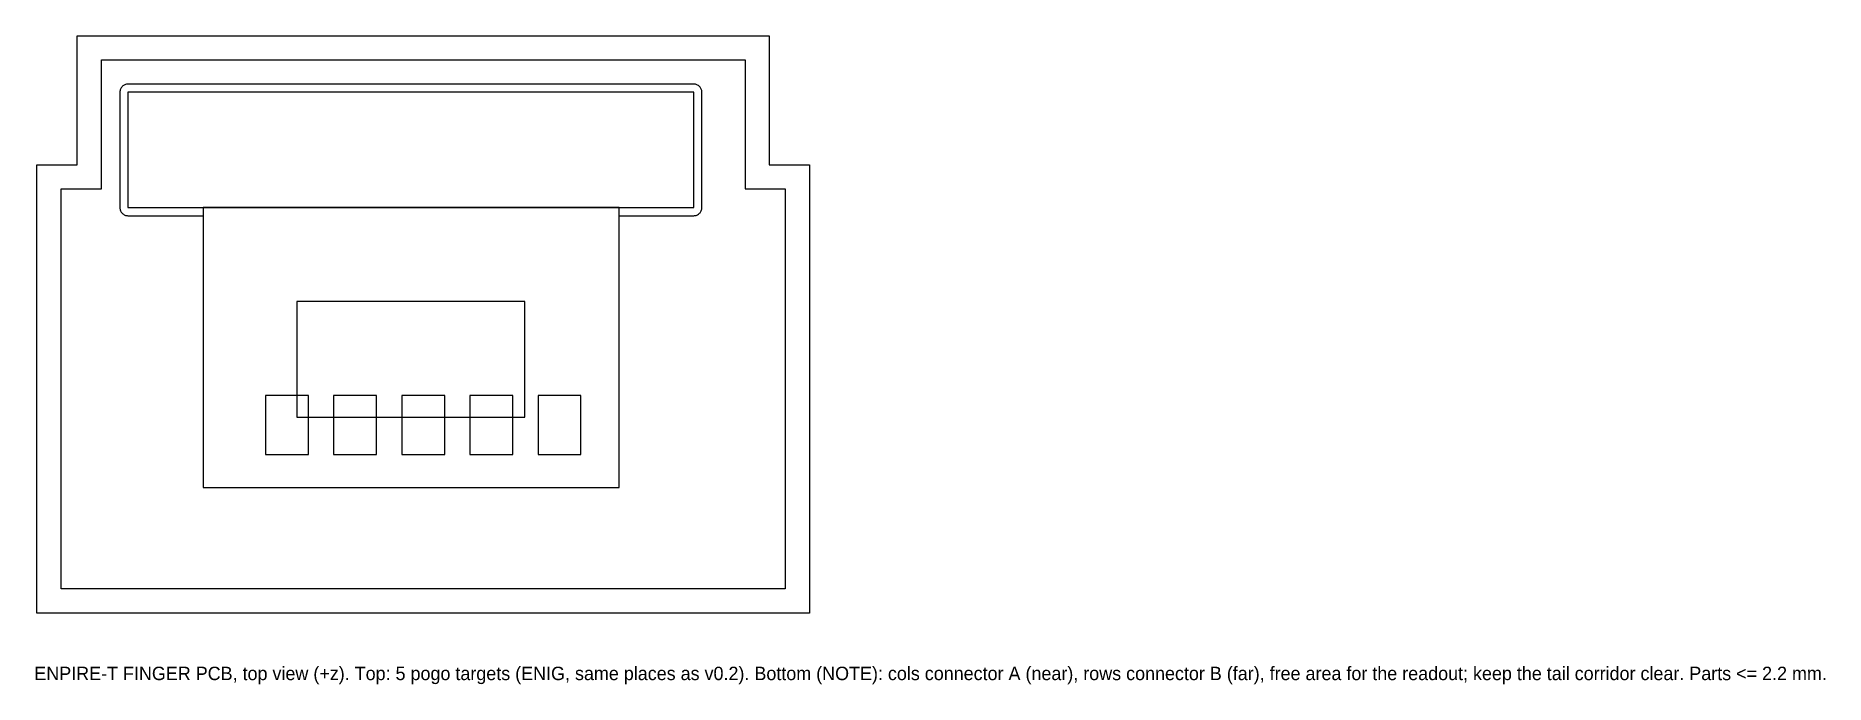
# Model space of a CAD drawing. Header units: millimetres. Extents: x -14.4 to 52.3, y 0.8 to 25.
import ezdxf

# ---------------------------------------------------------------- set-up
doc = ezdxf.new("R2010")
doc.units = ezdxf.units.MM
for name, color, linetype in [('CU_L1', 1, 'Continuous'), ('NOTE', 8, 'Continuous'), ('OUTLINE', 7, 'Continuous')]:
    doc.layers.add(name, color=color, linetype=linetype)

msp = doc.modelspace()

# ---------------------------------------------------------------- linework, layer by layer
at = {"layer": 'CU_L1'}
for points in [[(-4.28, 9.4), (-4.28, 11.6), (-5.88, 11.6), (-5.88, 9.4), (-4.28, 9.4)], [(-1.74, 9.4), (-1.74, 11.6), (-3.34, 11.6), (-3.34, 9.4), (-1.74, 9.4)], [(0.8, 9.4), (0.8, 11.6), (-0.8, 11.6), (-0.8, 9.4), (0.8, 9.4)], [(3.34, 9.4), (3.34, 11.6), (1.74, 11.6), (1.74, 9.4), (3.34, 9.4)], [(5.88, 9.4), (5.88, 11.6), (4.28, 11.6), (4.28, 9.4), (5.88, 9.4)]]:
    msp.add_lwpolyline(points, close=True, dxfattribs=at)
at = {"layer": 'NOTE'}
for points in [[(13.5, 19.3), (13.5, 4.4), (-13.5, 4.4), (-13.5, 19.3), (-12, 19.3), (-12, 24.1), (12, 24.1), (12, 19.3), (13.5, 19.3)], [(13.5, 4.4), (-13.5, 4.4), (-13.5, 19.3), (-12, 19.3), (-12, 24.1), (12, 24.1), (12, 19.3), (13.5, 19.3), (13.5, 4.4)], [(7.3, 8.17), (7.3, 18.3), (10.09, 18.3), (10.119, 18.301), (10.149, 18.306), (10.177, 18.313), (10.205, 18.323), (10.231, 18.335), (10.257, 18.351), (10.28, 18.368), (10.302, 18.388), (10.322, 18.41), (10.339, 18.433), (10.355, 18.459), (10.367, 18.485), (10.377, 18.513), (10.384, 18.541), (10.389, 18.571), (10.39, 18.6), (10.39, 22.9), (10.389, 22.929), (10.384, 22.959), (10.377, 22.987), (10.367, 23.015), (10.355, 23.041), (10.339, 23.067), (10.322, 23.09), (10.302, 23.112), (10.28, 23.132), (10.257, 23.149), (10.231, 23.165), (10.205, 23.177), (10.177, 23.187), (10.149, 23.194), (10.119, 23.199), (10.09, 23.2), (-11.01, 23.2), (-11.039, 23.199), (-11.069, 23.194), (-11.097, 23.187), (-11.125, 23.177), (-11.151, 23.165), (-11.177, 23.149), (-11.2, 23.132), (-11.222, 23.112), (-11.242, 23.09), (-11.259, 23.067), (-11.275, 23.041), (-11.287, 23.015), (-11.297, 22.987), (-11.304, 22.959), (-11.309, 22.929), (-11.31, 22.9), (-11.31, 18.6), (-11.309, 18.571), (-11.304, 18.541), (-11.297, 18.513), (-11.287, 18.485), (-11.275, 18.459), (-11.259, 18.433), (-11.242, 18.41), (-11.222, 18.388), (-11.2, 18.368), (-11.177, 18.351), (-11.151, 18.335), (-11.125, 18.323), (-11.097, 18.313), (-11.069, 18.306), (-11.039, 18.301), (-11.01, 18.3), (-8.2, 18.3), (-8.2, 8.17), (7.3, 8.17)], [(10.09, 18.6), (10.09, 22.9), (-11.01, 22.9), (-11.01, 18.6), (10.09, 18.6)], [(7.3, 8.17), (7.3, 18.6), (-8.2, 18.6), (-8.2, 8.17), (7.3, 8.17)], [(3.79, 10.8), (3.79, 15.1), (-4.71, 15.1), (-4.71, 10.8), (3.79, 10.8)]]:
    msp.add_lwpolyline(points, close=True, dxfattribs=at)
at = {"layer": 'OUTLINE'}
msp.add_lwpolyline([(14.4, 20.2), (14.4, 3.5), (-14.4, 3.5), (-14.4, 20.2), (-12.9, 20.2), (-12.9, 25), (12.9, 25), (12.9, 20.2), (14.4, 20.2)], close=True, dxfattribs=at)

# ---------------------------------------------------------------- texts
at = {"layer": 'NOTE'}
msp.add_text('ENPIRE-T FINGER PCB, top view (+z). Top: 5 pogo targets (ENIG, same places as v0.2). Bottom (NOTE): cols connector A (near), rows connector B (far), free area for the readout; keep the tail corridor clear. Parts <= 2.2 mm.', height=0.5, dxfattribs=at).set_placement((-14.5, 1))

doc.saveas('drawing.dxf')
